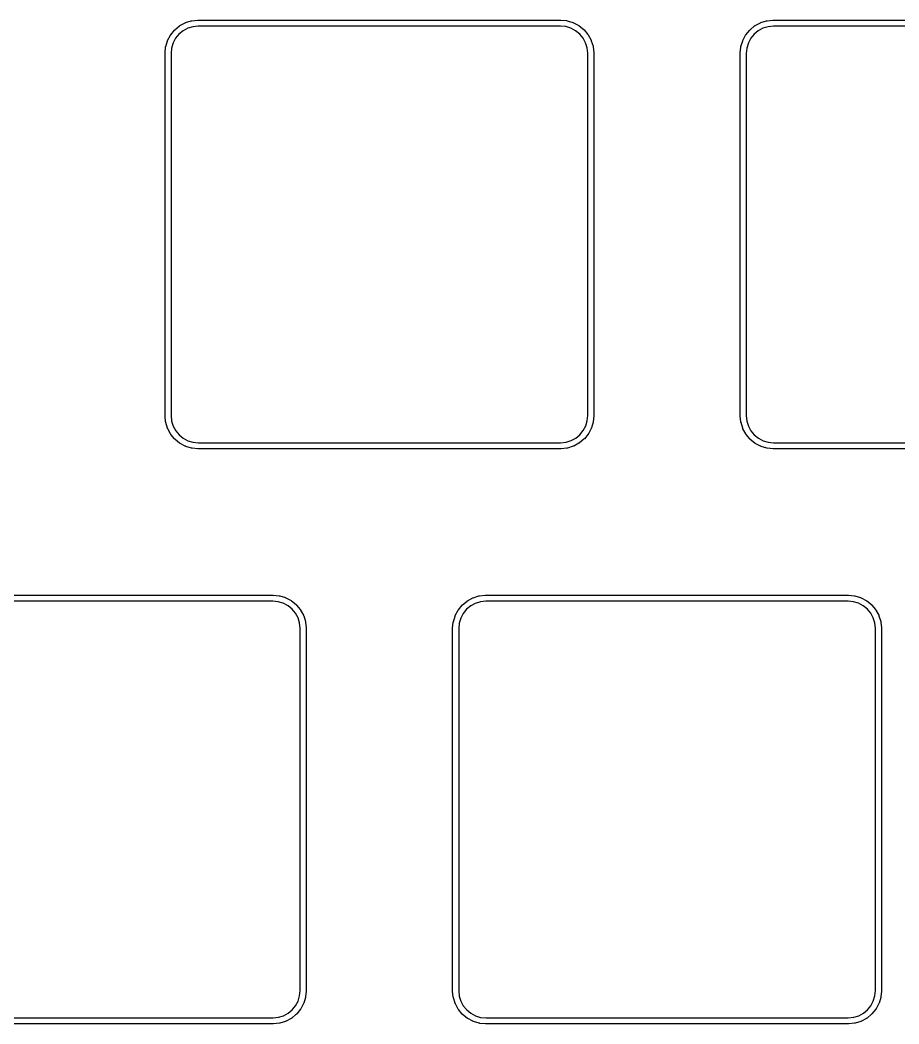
# Model space of a CAD drawing. Extents: x -16 to 302, y -161 to -39.
# Drawn here: x 174.62 to 203.72, y -99.18 to -65.93 of the extents above; entities that cross this region are included whole.
import ezdxf

# ---------------------------------------------------------------- set-up
doc = ezdxf.new("R2010")
doc.units = 0
doc.layers.add('BLACK', color=7, linetype='CONTINUOUS')

msp = doc.modelspace()

# ---------------------------------------------------------------- linework, layer by layer
at = {"layer": 'BLACK', "linetype": 'CONTINUOUS'}
for p, q in [((179.744, -66.2456), (179.895, -66.1212)), ((179.895, -66.1212), (179.896, -66.1203)), ((179.896, -66.1203), (179.904, -66.1154)), ((179.904, -66.1154), (179.911, -66.1103)), ((179.911, -66.1103), (180.083, -66.0175)), ((180.083, -66.0175), (180.084, -66.0168)), ((180.084, -66.0168), (180.092, -66.0134)), ((180.092, -66.0134), (180.101, -66.0099)), ((180.101, -66.0099), (180.287, -65.9522)), ((180.337, -66.1462), (180.169, -66.1981)), ((180.287, -65.9522), (180.288, -65.9518)), ((180.288, -65.9518), (180.297, -65.9501)), ((180.297, -65.9501), (180.306, -65.9483)), ((180.306, -65.9483), (180.5, -65.9279)), ((180.516, -66.1273), (180.337, -66.1462)), ((180.5, -65.9279), (180.502, -65.9277)), ((180.502, -65.9277), (180.506, -65.9278)), ((180.506, -65.9278), (180.51, -65.9273)), ((180.51, -65.9273), (180.513, -65.9273)), ((180.513, -65.9273), (180.513, -65.9273)), ((180.513, -65.9273), (192.523, -65.9273)), ((180.518, -66.1273), (180.516, -66.1273)), ((192.513, -66.1273), (180.518, -66.1273)), ((192.693, -66.1449), (192.513, -66.1273)), ((192.523, -65.9273), (192.528, -65.9278)), ((192.528, -65.9278), (192.528, -65.9278)), ((192.528, -65.9278), (192.722, -65.9468)), ((192.861, -66.1957), (192.693, -66.1449)), ((192.722, -65.9468), (192.722, -65.9468)), ((192.722, -65.9468), (192.723, -65.947)), ((192.723, -65.947), (192.732, -65.9488)), ((192.732, -65.9488), (192.741, -65.9506)), ((192.741, -65.9506), (192.928, -66.007)), ((192.928, -66.007), (192.928, -66.007)), ((192.928, -66.007), (192.929, -66.0074)), ((192.929, -66.0074), (192.937, -66.011)), ((192.937, -66.011), (192.946, -66.0145)), ((192.946, -66.0145), (193.118, -66.1061)), ((193.118, -66.1061), (193.118, -66.1061)), ((193.118, -66.1061), (193.118, -66.1061)), ((193.118, -66.1061), (193.119, -66.1067)), ((193.119, -66.1067), (193.127, -66.1119)), ((193.127, -66.1119), (193.134, -66.1169)), ((193.134, -66.1169), (193.286, -66.2402)), ((198.794, -66.2456), (198.945, -66.1212)), ((198.945, -66.1212), (198.946, -66.1203)), ((198.946, -66.1203), (198.954, -66.1154)), ((198.954, -66.1154), (198.961, -66.1103)), ((198.961, -66.1103), (199.133, -66.0175)), ((199.133, -66.0175), (199.134, -66.0168)), ((199.134, -66.0168), (199.142, -66.0134)), ((199.142, -66.0134), (199.151, -66.0099)), ((199.151, -66.0099), (199.337, -65.9522)), ((199.387, -66.1462), (199.219, -66.1981)), ((199.337, -65.9522), (199.338, -65.9518)), ((199.338, -65.9518), (199.347, -65.9501)), ((199.347, -65.9501), (199.356, -65.9483)), ((199.356, -65.9483), (199.55, -65.9279)), ((199.566, -66.1273), (199.387, -66.1462)), ((199.55, -65.9279), (199.552, -65.9277)), ((199.552, -65.9277), (199.556, -65.9278)), ((199.556, -65.9278), (199.56, -65.9273)), ((199.56, -65.9273), (199.563, -65.9273)), ((199.563, -65.9273), (199.563, -65.9273)), ((199.563, -65.9273), (211.573, -65.9273)), ((199.568, -66.1273), (199.566, -66.1273)), ((211.563, -66.1273), (199.568, -66.1273)), ((179.505, -66.5993), (179.597, -66.427)), ((179.597, -66.4257), (179.602, -66.4183)), ((179.597, -66.427), (179.597, -66.4257)), ((179.597, -66.427), (179.597, -66.427)), ((179.597, -66.427), (179.597, -66.427)), ((179.602, -66.4183), (179.607, -66.4107)), ((179.607, -66.4107), (179.731, -66.2595)), ((179.731, -66.2595), (179.732, -66.2584)), ((179.731, -66.2595), (179.731, -66.2595)), ((179.731, -66.2595), (179.731, -66.2595)), ((179.732, -66.2584), (179.738, -66.2521)), ((179.738, -66.2521), (179.744, -66.2456)), ((179.88, -66.3935), (179.769, -66.5295)), ((180.015, -66.2816), (179.88, -66.3935)), ((180.169, -66.1981), (180.015, -66.2816)), ((193.016, -66.2781), (192.861, -66.1957)), ((193.152, -66.389), (193.016, -66.2781)), ((193.264, -66.5243), (193.152, -66.389)), ((193.286, -66.2402), (193.286, -66.2402)), ((193.286, -66.2402), (193.286, -66.2402)), ((193.286, -66.2402), (193.287, -66.2411)), ((193.287, -66.2411), (193.293, -66.2476)), ((193.293, -66.2476), (193.299, -66.254)), ((193.299, -66.254), (193.424, -66.4044)), ((193.424, -66.4044), (193.425, -66.4054)), ((193.425, -66.4054), (193.43, -66.413)), ((193.43, -66.413), (193.435, -66.4205)), ((193.435, -66.4205), (193.528, -66.5922)), ((198.555, -66.5993), (198.647, -66.427)), ((198.647, -66.4257), (198.652, -66.4183)), ((198.647, -66.427), (198.647, -66.4257)), ((198.647, -66.427), (198.647, -66.427)), ((198.647, -66.427), (198.647, -66.427)), ((198.652, -66.4183), (198.657, -66.4107)), ((198.657, -66.4107), (198.781, -66.2595)), ((198.781, -66.2595), (198.782, -66.2584)), ((198.781, -66.2595), (198.781, -66.2595)), ((198.781, -66.2595), (198.781, -66.2595)), ((198.782, -66.2584), (198.788, -66.2521)), ((198.788, -66.2521), (198.794, -66.2456)), ((198.93, -66.3935), (198.819, -66.5295)), ((199.065, -66.2816), (198.93, -66.3935)), ((199.219, -66.1981), (199.065, -66.2816)), ((179.418, -67.0175), (179.437, -66.8233)), ((179.437, -66.8219), (179.439, -66.8131)), ((179.437, -66.8233), (179.437, -66.8219)), ((179.439, -66.8131), (179.441, -66.8042)), ((179.441, -66.8042), (179.498, -66.6173)), ((179.498, -66.616), (179.501, -66.6077)), ((179.498, -66.6173), (179.498, -66.616)), ((179.501, -66.6077), (179.505, -66.5993)), ((179.686, -66.6845), (179.635, -66.8526)), ((179.769, -66.5295), (179.686, -66.6845)), ((193.347, -66.6787), (193.264, -66.5243)), ((193.399, -66.8464), (193.347, -66.6787)), ((193.528, -66.5922), (193.528, -66.5935)), ((193.528, -66.5935), (193.532, -66.6018)), ((193.532, -66.6018), (193.535, -66.6102)), ((193.535, -66.6102), (193.593, -66.7967)), ((193.593, -66.7967), (193.593, -66.798)), ((193.593, -66.798), (193.595, -66.8069)), ((193.595, -66.8069), (193.597, -66.8158)), ((193.597, -66.8158), (193.617, -67.0099)), ((198.468, -67.0175), (198.487, -66.8233)), ((198.487, -66.8219), (198.489, -66.8131)), ((198.487, -66.8233), (198.487, -66.8219)), ((198.489, -66.8131), (198.491, -66.8042)), ((198.491, -66.8042), (198.548, -66.6173)), ((198.548, -66.616), (198.551, -66.6077)), ((198.548, -66.6173), (198.548, -66.616)), ((198.551, -66.6077), (198.555, -66.5993)), ((198.736, -66.6845), (198.685, -66.8526)), ((198.819, -66.5295), (198.736, -66.6845)), ((179.418, -67.0176), (179.418, -67.0175)), ((179.418, -67.0224), (179.418, -67.0176)), ((179.418, -79.0322), (179.418, -67.0224)), ((179.635, -66.8526), (179.618, -67.0322)), ((179.618, -67.0322), (179.618, -79.0272)), ((193.418, -67.0257), (193.399, -66.8464)), ((193.418, -67.0274), (193.418, -67.0257)), ((193.418, -79.0224), (193.418, -67.0274)), ((193.617, -67.0099), (193.617, -67.0113)), ((193.617, -67.0113), (193.617, -67.0156)), ((193.617, -67.0156), (193.618, -67.02)), ((193.618, -67.02), (193.618, -67.0222)), ((193.618, -67.0222), (193.618, -67.0224)), ((193.618, -67.0224), (193.618, -79.0322)), ((198.468, -67.0176), (198.468, -67.0175)), ((198.468, -67.0224), (198.468, -67.0176)), ((198.468, -79.0322), (198.468, -67.0224)), ((198.685, -66.8526), (198.668, -67.0322)), ((198.668, -67.0322), (198.668, -79.0272)), ((179.418, -79.0324), (179.418, -79.0322)), ((179.418, -79.0346), (179.418, -79.0324)), ((179.418, -79.039), (179.418, -79.0346)), ((179.418, -79.0433), (179.418, -79.039)), ((179.418, -79.0447), (179.418, -79.0433)), ((179.439, -79.2388), (179.418, -79.0447)), ((179.618, -79.0272), (179.618, -79.0289)), ((179.618, -79.0289), (179.637, -79.2082)), ((193.4, -79.202), (193.418, -79.0224)), ((193.617, -79.0371), (193.598, -79.2313)), ((193.618, -79.0322), (193.617, -79.037)), ((193.617, -79.037), (193.617, -79.0371)), ((198.468, -79.0324), (198.468, -79.0322)), ((198.468, -79.0346), (198.468, -79.0324)), ((198.468, -79.039), (198.468, -79.0346)), ((198.468, -79.0433), (198.468, -79.039)), ((198.468, -79.0447), (198.468, -79.0433)), ((198.489, -79.2388), (198.468, -79.0447)), ((198.668, -79.0272), (198.668, -79.0289)), ((198.668, -79.0289), (198.687, -79.2082)), ((179.441, -79.2477), (179.439, -79.2388)), ((179.442, -79.2566), (179.441, -79.2477)), ((179.443, -79.2579), (179.442, -79.2566)), ((179.5, -79.4444), (179.443, -79.2579)), ((179.504, -79.4528), (179.5, -79.4444)), ((179.507, -79.4611), (179.504, -79.4528)), ((179.508, -79.4624), (179.507, -79.4611)), ((179.601, -79.6341), (179.508, -79.4624)), ((179.508, -79.4624), (179.508, -79.4624)), ((179.508, -79.4624), (179.508, -79.4624)), ((179.637, -79.2082), (179.689, -79.3759)), ((179.689, -79.3759), (179.772, -79.5303)), ((193.267, -79.5251), (193.349, -79.3701)), ((193.349, -79.3701), (193.4, -79.202)), ((193.531, -79.4553), (193.439, -79.6276)), ((193.534, -79.4469), (193.531, -79.4553)), ((193.538, -79.4386), (193.534, -79.4469)), ((193.594, -79.2504), (193.538, -79.4373)), ((193.538, -79.4373), (193.538, -79.4386)), ((193.596, -79.2415), (193.594, -79.2504)), ((193.598, -79.2327), (193.596, -79.2415)), ((193.598, -79.2313), (193.598, -79.2327)), ((198.491, -79.2477), (198.489, -79.2388)), ((198.492, -79.2566), (198.491, -79.2477)), ((198.493, -79.2579), (198.492, -79.2566)), ((198.55, -79.4444), (198.493, -79.2579)), ((198.554, -79.4528), (198.55, -79.4444)), ((198.557, -79.4611), (198.554, -79.4528)), ((198.558, -79.4624), (198.557, -79.4611)), ((198.651, -79.6341), (198.558, -79.4624)), ((198.558, -79.4624), (198.558, -79.4624)), ((198.558, -79.4624), (198.558, -79.4624)), ((198.687, -79.2082), (198.739, -79.3759)), ((198.739, -79.3759), (198.822, -79.5303)), ((179.606, -79.6416), (179.601, -79.6341)), ((179.611, -79.6492), (179.606, -79.6416)), ((179.612, -79.6502), (179.611, -79.6492)), ((179.736, -79.8006), (179.612, -79.6502)), ((179.772, -79.5303), (179.884, -79.6656)), ((179.884, -79.6656), (180.02, -79.7765)), ((180.02, -79.7765), (180.175, -79.8589)), ((192.866, -79.8565), (193.021, -79.773)), ((193.021, -79.773), (193.156, -79.6611)), ((193.156, -79.6611), (193.267, -79.5251)), ((193.304, -79.7962), (193.298, -79.8025)), ((193.305, -79.7951), (193.304, -79.7962)), ((193.428, -79.6439), (193.305, -79.7951)), ((193.305, -79.7951), (193.305, -79.7951)), ((193.305, -79.7951), (193.305, -79.7951)), ((193.433, -79.6364), (193.428, -79.6439)), ((193.438, -79.6289), (193.433, -79.6364)), ((193.439, -79.6276), (193.438, -79.6289)), ((193.439, -79.6276), (193.439, -79.6276)), ((193.439, -79.6276), (193.439, -79.6276)), ((198.656, -79.6416), (198.651, -79.6341)), ((198.661, -79.6492), (198.656, -79.6416)), ((198.662, -79.6502), (198.661, -79.6492)), ((198.786, -79.8006), (198.662, -79.6502)), ((198.822, -79.5303), (198.934, -79.6656)), ((198.934, -79.6656), (199.07, -79.7765)), ((199.07, -79.7765), (199.225, -79.8589)), ((179.743, -79.807), (179.736, -79.8006)), ((179.749, -79.8135), (179.743, -79.807)), ((179.75, -79.8144), (179.749, -79.8135)), ((179.901, -79.9377), (179.75, -79.8144)), ((179.75, -79.8144), (179.75, -79.8144)), ((179.75, -79.8144), (179.75, -79.8144)), ((179.909, -79.9427), (179.901, -79.9377)), ((179.916, -79.9479), (179.909, -79.9427)), ((179.917, -79.9485), (179.916, -79.9479)), ((180.09, -80.0401), (179.917, -79.9485)), ((179.917, -79.9485), (179.917, -79.9485)), ((179.917, -79.9485), (179.917, -79.9485)), ((180.098, -80.0436), (180.09, -80.0401)), ((180.106, -80.0472), (180.098, -80.0436)), ((180.108, -80.0476), (180.106, -80.0472)), ((180.295, -80.104), (180.108, -80.0476)), ((180.175, -79.8589), (180.343, -79.9097)), ((180.304, -80.1058), (180.295, -80.104)), ((180.312, -80.1076), (180.304, -80.1058)), ((180.314, -80.1078), (180.312, -80.1076)), ((180.508, -80.1268), (180.314, -80.1078)), ((180.314, -80.1078), (180.314, -80.1078)), ((180.343, -79.9097), (180.523, -79.9273)), ((180.513, -80.1273), (180.508, -80.1268)), ((180.508, -80.1268), (180.508, -80.1268)), ((192.523, -80.1273), (180.513, -80.1273)), ((180.523, -79.9273), (192.518, -79.9273)), ((192.518, -79.9273), (192.519, -79.9273)), ((192.519, -79.9273), (192.699, -79.9084)), ((192.525, -80.1273), (192.523, -80.1273)), ((192.523, -80.1273), (192.523, -80.1273)), ((192.529, -80.1268), (192.525, -80.1273)), ((192.534, -80.1269), (192.529, -80.1268)), ((192.535, -80.1267), (192.534, -80.1269)), ((192.729, -80.1063), (192.535, -80.1267)), ((192.699, -79.9084), (192.866, -79.8565)), ((192.738, -80.1045), (192.729, -80.1063)), ((192.747, -80.1028), (192.738, -80.1045)), ((192.748, -80.1024), (192.747, -80.1028)), ((192.935, -80.0447), (192.748, -80.1024)), ((192.943, -80.0412), (192.935, -80.0447)), ((192.952, -80.0378), (192.943, -80.0412)), ((192.953, -80.0371), (192.952, -80.0378)), ((193.125, -79.9443), (192.953, -80.0371)), ((192.953, -80.0371), (192.953, -80.0371)), ((192.953, -80.0371), (192.953, -80.0371)), ((193.132, -79.9392), (193.125, -79.9443)), ((193.14, -79.9343), (193.132, -79.9392)), ((193.141, -79.9334), (193.14, -79.9343)), ((193.291, -79.809), (193.141, -79.9334)), ((193.298, -79.8025), (193.291, -79.809)), ((198.793, -79.807), (198.786, -79.8006)), ((198.799, -79.8135), (198.793, -79.807)), ((198.8, -79.8144), (198.799, -79.8135)), ((198.951, -79.9377), (198.8, -79.8144)), ((198.8, -79.8144), (198.8, -79.8144)), ((198.8, -79.8144), (198.8, -79.8144)), ((198.959, -79.9427), (198.951, -79.9377)), ((198.966, -79.9479), (198.959, -79.9427)), ((198.967, -79.9485), (198.966, -79.9479)), ((199.14, -80.0401), (198.967, -79.9485)), ((198.967, -79.9485), (198.967, -79.9485)), ((198.967, -79.9485), (198.967, -79.9485)), ((199.148, -80.0436), (199.14, -80.0401)), ((199.156, -80.0472), (199.148, -80.0436)), ((199.158, -80.0476), (199.156, -80.0472)), ((199.345, -80.104), (199.158, -80.0476)), ((199.225, -79.8589), (199.393, -79.9097)), ((199.354, -80.1058), (199.345, -80.104)), ((199.362, -80.1076), (199.354, -80.1058)), ((199.364, -80.1078), (199.362, -80.1076)), ((199.558, -80.1268), (199.364, -80.1078)), ((199.364, -80.1078), (199.364, -80.1078)), ((199.393, -79.9097), (199.573, -79.9273)), ((199.563, -80.1273), (199.558, -80.1268)), ((199.558, -80.1268), (199.558, -80.1268)), ((211.573, -80.1273), (199.563, -80.1273)), ((199.573, -79.9273), (211.568, -79.9273)), ((170.988, -84.9773), (182.998, -84.9773)), ((182.998, -84.9773), (183.003, -84.9778)), ((183.003, -84.9778), (183.003, -84.9778)), ((183.003, -84.9778), (183.197, -84.9968)), ((183.197, -84.9968), (183.197, -84.9968)), ((183.197, -84.9968), (183.198, -84.997)), ((183.198, -84.997), (183.207, -84.9988)), ((183.207, -84.9988), (183.216, -85.0006)), ((183.216, -85.0006), (183.403, -85.057)), ((183.403, -85.057), (183.403, -85.057)), ((183.403, -85.057), (183.404, -85.0574)), ((183.404, -85.0574), (183.412, -85.061)), ((183.412, -85.061), (183.421, -85.0645)), ((183.421, -85.0645), (183.593, -85.1561)), ((189.436, -85.1603), (189.608, -85.0675)), ((189.608, -85.0675), (189.609, -85.0668)), ((189.609, -85.0668), (189.617, -85.0634)), ((189.617, -85.0634), (189.626, -85.0599)), ((189.626, -85.0599), (189.812, -85.0022)), ((189.812, -85.0022), (189.813, -85.0018)), ((189.813, -85.0018), (189.822, -85.0001)), ((189.822, -85.0001), (189.831, -84.9983)), ((189.831, -84.9983), (190.025, -84.9779)), ((190.025, -84.9779), (190.027, -84.9777)), ((190.027, -84.9777), (190.031, -84.9778)), ((190.031, -84.9778), (190.035, -84.9773)), ((190.035, -84.9773), (190.038, -84.9773)), ((190.038, -84.9773), (190.038, -84.9773)), ((190.038, -84.9773), (202.048, -84.9773)), ((202.048, -84.9773), (202.053, -84.9778)), ((202.053, -84.9778), (202.053, -84.9778)), ((202.053, -84.9778), (202.247, -84.9968)), ((202.247, -84.9968), (202.247, -84.9968)), ((202.247, -84.9968), (202.248, -84.997)), ((202.248, -84.997), (202.257, -84.9988)), ((202.257, -84.9988), (202.266, -85.0006)), ((202.266, -85.0006), (202.453, -85.057)), ((202.453, -85.057), (202.453, -85.057)), ((202.453, -85.057), (202.454, -85.0574)), ((202.454, -85.0574), (202.462, -85.061)), ((202.462, -85.061), (202.471, -85.0645)), ((202.471, -85.0645), (202.643, -85.1561)), ((182.988, -85.1773), (170.993, -85.1773)), ((183.168, -85.1949), (182.988, -85.1773)), ((183.336, -85.2457), (183.168, -85.1949)), ((183.491, -85.3281), (183.336, -85.2457)), ((183.627, -85.439), (183.491, -85.3281)), ((183.593, -85.1561), (183.593, -85.1561)), ((183.593, -85.1561), (183.593, -85.1561)), ((183.593, -85.1561), (183.594, -85.1567)), ((183.594, -85.1567), (183.602, -85.1619)), ((183.602, -85.1619), (183.609, -85.1669)), ((183.609, -85.1669), (183.761, -85.2902)), ((183.739, -85.5743), (183.627, -85.439)), ((183.761, -85.2902), (183.761, -85.2902)), ((183.761, -85.2902), (183.761, -85.2902)), ((183.761, -85.2902), (183.762, -85.2911)), ((183.762, -85.2911), (183.768, -85.2976)), ((183.768, -85.2976), (183.774, -85.304)), ((183.774, -85.304), (183.899, -85.4544)), ((189.132, -85.4607), (189.256, -85.3095)), ((189.256, -85.3095), (189.257, -85.3084)), ((189.256, -85.3095), (189.256, -85.3095)), ((189.256, -85.3095), (189.256, -85.3095)), ((189.257, -85.3084), (189.263, -85.3021)), ((189.263, -85.3021), (189.269, -85.2956)), ((189.269, -85.2956), (189.42, -85.1712)), ((189.405, -85.4435), (189.294, -85.5795)), ((189.54, -85.3316), (189.405, -85.4435)), ((189.42, -85.1712), (189.421, -85.1703)), ((189.421, -85.1703), (189.429, -85.1654)), ((189.429, -85.1654), (189.436, -85.1603)), ((189.694, -85.2481), (189.54, -85.3316)), ((189.862, -85.1962), (189.694, -85.2481)), ((190.041, -85.1773), (189.862, -85.1962)), ((190.043, -85.1773), (190.041, -85.1773)), ((202.038, -85.1773), (190.043, -85.1773)), ((202.218, -85.1949), (202.038, -85.1773)), ((202.386, -85.2457), (202.218, -85.1949)), ((202.541, -85.3281), (202.386, -85.2457)), ((202.677, -85.439), (202.541, -85.3281)), ((202.643, -85.1561), (202.643, -85.1561)), ((202.643, -85.1561), (202.643, -85.1561)), ((202.643, -85.1561), (202.644, -85.1567)), ((202.644, -85.1567), (202.652, -85.1619)), ((202.652, -85.1619), (202.659, -85.1669)), ((202.659, -85.1669), (202.811, -85.2902)), ((202.789, -85.5743), (202.677, -85.439)), ((202.811, -85.2902), (202.811, -85.2902)), ((202.811, -85.2902), (202.811, -85.2902)), ((202.811, -85.2902), (202.812, -85.2911)), ((202.812, -85.2911), (202.818, -85.2976)), ((202.818, -85.2976), (202.824, -85.304)), ((202.824, -85.304), (202.949, -85.4544)), ((183.822, -85.7287), (183.739, -85.5743)), ((183.874, -85.8964), (183.822, -85.7287)), ((183.899, -85.4544), (183.9, -85.4554)), ((183.9, -85.4554), (183.905, -85.463)), ((183.905, -85.463), (183.91, -85.4705)), ((183.91, -85.4705), (184.003, -85.6422)), ((184.003, -85.6422), (184.003, -85.6435)), ((184.003, -85.6435), (184.007, -85.6518)), ((184.007, -85.6518), (184.01, -85.6602)), ((184.01, -85.6602), (184.068, -85.8467)), ((188.966, -85.8542), (189.023, -85.6673)), ((189.023, -85.666), (189.026, -85.6577)), ((189.023, -85.6673), (189.023, -85.666)), ((189.026, -85.6577), (189.03, -85.6493)), ((189.03, -85.6493), (189.122, -85.477)), ((189.122, -85.4757), (189.127, -85.4683)), ((189.122, -85.477), (189.122, -85.4757)), ((189.122, -85.477), (189.122, -85.477)), ((189.122, -85.477), (189.122, -85.477)), ((189.127, -85.4683), (189.132, -85.4607)), ((189.211, -85.7345), (189.16, -85.9026)), ((189.294, -85.5795), (189.211, -85.7345)), ((202.872, -85.7287), (202.789, -85.5743)), ((202.924, -85.8964), (202.872, -85.7287)), ((202.949, -85.4544), (202.95, -85.4554)), ((202.95, -85.4554), (202.955, -85.463)), ((202.955, -85.463), (202.96, -85.4705)), ((202.96, -85.4705), (203.053, -85.6422)), ((203.053, -85.6422), (203.053, -85.6435)), ((203.053, -85.6435), (203.057, -85.6518)), ((203.057, -85.6518), (203.06, -85.6602)), ((203.06, -85.6602), (203.118, -85.8467)), ((183.893, -86.0757), (183.874, -85.8964)), ((183.893, -86.0774), (183.893, -86.0757)), ((183.893, -98.0724), (183.893, -86.0774)), ((184.068, -85.8467), (184.068, -85.848)), ((184.068, -85.848), (184.07, -85.8569)), ((184.07, -85.8569), (184.072, -85.8658)), ((184.072, -85.8658), (184.092, -86.0599)), ((184.092, -86.0599), (184.092, -86.0613)), ((184.092, -86.0613), (184.092, -86.0656)), ((184.092, -86.0656), (184.093, -86.07)), ((184.093, -86.07), (184.093, -86.0722)), ((184.093, -86.0722), (184.093, -86.0724)), ((184.093, -86.0724), (184.093, -98.0822)), ((188.943, -86.0675), (188.962, -85.8733)), ((188.943, -86.0676), (188.943, -86.0675)), ((188.943, -86.0724), (188.943, -86.0676)), ((188.943, -98.0822), (188.943, -86.0724)), ((188.962, -85.8719), (188.964, -85.8631)), ((188.962, -85.8733), (188.962, -85.8719)), ((188.964, -85.8631), (188.966, -85.8542)), ((189.16, -85.9026), (189.143, -86.0822)), ((189.143, -86.0822), (189.143, -98.0772)), ((202.943, -86.0757), (202.924, -85.8964)), ((202.943, -86.0774), (202.943, -86.0757)), ((202.943, -98.0724), (202.943, -86.0774)), ((203.118, -85.8467), (203.118, -85.848)), ((203.118, -85.848), (203.12, -85.8569)), ((203.12, -85.8569), (203.122, -85.8658)), ((203.122, -85.8658), (203.142, -86.0599)), ((203.142, -86.0599), (203.142, -86.0613)), ((203.142, -86.0613), (203.142, -86.0656)), ((203.142, -86.0656), (203.143, -86.07)), ((203.143, -86.07), (203.143, -86.0722)), ((203.143, -86.0722), (203.143, -86.0724)), ((203.143, -86.0724), (203.143, -98.0822)), ((183.875, -98.252), (183.893, -98.0724)), ((184.092, -98.0871), (184.073, -98.2813)), ((184.093, -98.0822), (184.092, -98.087)), ((184.092, -98.087), (184.092, -98.0871)), ((188.943, -98.0824), (188.943, -98.0822)), ((188.943, -98.0846), (188.943, -98.0824)), ((188.943, -98.089), (188.943, -98.0846)), ((189.143, -98.0772), (189.143, -98.0789)), ((189.143, -98.0789), (189.162, -98.2582)), ((202.925, -98.252), (202.943, -98.0724)), ((203.142, -98.0871), (203.123, -98.2813)), ((203.143, -98.0822), (203.142, -98.087)), ((203.142, -98.087), (203.142, -98.0871)), ((183.824, -98.4201), (183.875, -98.252)), ((184.069, -98.3004), (184.013, -98.4873)), ((184.071, -98.2915), (184.069, -98.3004)), ((184.073, -98.2827), (184.071, -98.2915)), ((184.073, -98.2813), (184.073, -98.2827)), ((188.943, -98.0933), (188.943, -98.089)), ((188.943, -98.0947), (188.943, -98.0933)), ((188.964, -98.2888), (188.943, -98.0947)), ((188.966, -98.2977), (188.964, -98.2888)), ((188.967, -98.3066), (188.966, -98.2977)), ((188.968, -98.3079), (188.967, -98.3066)), ((189.025, -98.4944), (188.968, -98.3079)), ((189.162, -98.2582), (189.214, -98.4259)), ((202.874, -98.4201), (202.925, -98.252)), ((203.119, -98.3004), (203.063, -98.4873)), ((203.121, -98.2915), (203.119, -98.3004)), ((203.123, -98.2827), (203.121, -98.2915)), ((203.123, -98.2813), (203.123, -98.2827)), ((183.496, -98.823), (183.631, -98.7111)), ((183.631, -98.7111), (183.742, -98.5751)), ((183.742, -98.5751), (183.824, -98.4201)), ((183.903, -98.6939), (183.78, -98.8451)), ((183.908, -98.6864), (183.903, -98.6939)), ((183.913, -98.6789), (183.908, -98.6864)), ((183.914, -98.6776), (183.913, -98.6789)), ((184.006, -98.5053), (183.914, -98.6776)), ((183.914, -98.6776), (183.914, -98.6776)), ((183.914, -98.6776), (183.914, -98.6776)), ((184.009, -98.4969), (184.006, -98.5053)), ((184.013, -98.4886), (184.009, -98.4969)), ((184.013, -98.4873), (184.013, -98.4886)), ((189.029, -98.5028), (189.025, -98.4944)), ((189.032, -98.5111), (189.029, -98.5028)), ((189.033, -98.5124), (189.032, -98.5111)), ((189.126, -98.6841), (189.033, -98.5124)), ((189.033, -98.5124), (189.033, -98.5124)), ((189.033, -98.5124), (189.033, -98.5124)), ((189.131, -98.6916), (189.126, -98.6841)), ((189.136, -98.6992), (189.131, -98.6916)), ((189.137, -98.7002), (189.136, -98.6992)), ((189.261, -98.8506), (189.137, -98.7002)), ((189.214, -98.4259), (189.297, -98.5803)), ((189.297, -98.5803), (189.409, -98.7156)), ((189.409, -98.7156), (189.545, -98.8265)), ((202.546, -98.823), (202.681, -98.7111)), ((202.681, -98.7111), (202.792, -98.5751)), ((202.792, -98.5751), (202.874, -98.4201)), ((202.953, -98.6939), (202.83, -98.8451)), ((202.958, -98.6864), (202.953, -98.6939)), ((202.963, -98.6789), (202.958, -98.6864)), ((202.964, -98.6776), (202.963, -98.6789)), ((203.056, -98.5053), (202.964, -98.6776)), ((202.964, -98.6776), (202.964, -98.6776)), ((202.964, -98.6776), (202.964, -98.6776)), ((203.059, -98.4969), (203.056, -98.5053)), ((203.063, -98.4886), (203.059, -98.4969)), ((203.063, -98.4873), (203.063, -98.4886)), ((170.998, -98.9773), (182.993, -98.9773)), ((182.993, -98.9773), (182.994, -98.9773)), ((182.994, -98.9773), (183.174, -98.9584)), ((183.174, -98.9584), (183.341, -98.9065)), ((183.341, -98.9065), (183.496, -98.823)), ((183.6, -98.9943), (183.428, -99.0871)), ((183.607, -98.9892), (183.6, -98.9943)), ((183.615, -98.9843), (183.607, -98.9892)), ((183.616, -98.9834), (183.615, -98.9843)), ((183.766, -98.859), (183.616, -98.9834)), ((183.773, -98.8525), (183.766, -98.859)), ((183.779, -98.8462), (183.773, -98.8525)), ((183.78, -98.8451), (183.779, -98.8462)), ((183.78, -98.8451), (183.78, -98.8451)), ((183.78, -98.8451), (183.78, -98.8451)), ((189.268, -98.857), (189.261, -98.8506)), ((189.274, -98.8635), (189.268, -98.857)), ((189.275, -98.8644), (189.274, -98.8635)), ((189.426, -98.9877), (189.275, -98.8644)), ((189.275, -98.8644), (189.275, -98.8644)), ((189.275, -98.8644), (189.275, -98.8644)), ((189.434, -98.9927), (189.426, -98.9877)), ((189.441, -98.9979), (189.434, -98.9927)), ((189.442, -98.9985), (189.441, -98.9979)), ((189.615, -99.0901), (189.442, -98.9985)), ((189.442, -98.9985), (189.442, -98.9985)), ((189.442, -98.9985), (189.442, -98.9985)), ((189.545, -98.8265), (189.7, -98.9089)), ((189.7, -98.9089), (189.868, -98.9597)), ((189.868, -98.9597), (190.048, -98.9773)), ((190.048, -98.9773), (202.043, -98.9773)), ((202.043, -98.9773), (202.044, -98.9773)), ((202.044, -98.9773), (202.224, -98.9584)), ((202.224, -98.9584), (202.391, -98.9065)), ((202.391, -98.9065), (202.546, -98.823)), ((202.65, -98.9943), (202.478, -99.0871)), ((202.657, -98.9892), (202.65, -98.9943)), ((202.665, -98.9843), (202.657, -98.9892)), ((202.666, -98.9834), (202.665, -98.9843)), ((202.816, -98.859), (202.666, -98.9834)), ((202.823, -98.8525), (202.816, -98.859)), ((202.829, -98.8462), (202.823, -98.8525)), ((202.83, -98.8451), (202.829, -98.8462)), ((202.83, -98.8451), (202.83, -98.8451)), ((202.83, -98.8451), (202.83, -98.8451)), ((182.998, -99.1773), (170.988, -99.1773)), ((183, -99.1773), (182.998, -99.1773)), ((182.998, -99.1773), (182.998, -99.1773)), ((183.004, -99.1768), (183, -99.1773)), ((183.009, -99.1769), (183.004, -99.1768)), ((183.01, -99.1767), (183.009, -99.1769)), ((183.204, -99.1563), (183.01, -99.1767)), ((183.213, -99.1545), (183.204, -99.1563)), ((183.222, -99.1528), (183.213, -99.1545)), ((183.223, -99.1524), (183.222, -99.1528)), ((183.41, -99.0947), (183.223, -99.1524)), ((183.418, -99.0912), (183.41, -99.0947)), ((183.427, -99.0878), (183.418, -99.0912)), ((183.428, -99.0871), (183.427, -99.0878)), ((183.428, -99.0871), (183.428, -99.0871)), ((183.428, -99.0871), (183.428, -99.0871)), ((189.623, -99.0936), (189.615, -99.0901)), ((189.631, -99.0972), (189.623, -99.0936)), ((189.633, -99.0976), (189.631, -99.0972)), ((189.82, -99.154), (189.633, -99.0976)), ((189.829, -99.1557), (189.82, -99.154)), ((189.837, -99.1576), (189.829, -99.1557)), ((189.839, -99.1578), (189.837, -99.1576)), ((190.033, -99.1768), (189.839, -99.1578)), ((189.839, -99.1578), (189.839, -99.1578)), ((190.038, -99.1773), (190.033, -99.1768)), ((190.033, -99.1768), (190.033, -99.1768)), ((202.048, -99.1773), (190.038, -99.1773)), ((202.05, -99.1773), (202.048, -99.1773)), ((202.048, -99.1773), (202.048, -99.1773)), ((202.054, -99.1768), (202.05, -99.1773)), ((202.059, -99.1769), (202.054, -99.1768)), ((202.06, -99.1767), (202.059, -99.1769)), ((202.254, -99.1563), (202.06, -99.1767)), ((202.263, -99.1545), (202.254, -99.1563)), ((202.272, -99.1528), (202.263, -99.1545)), ((202.273, -99.1524), (202.272, -99.1528)), ((202.46, -99.0947), (202.273, -99.1524)), ((202.468, -99.0912), (202.46, -99.0947)), ((202.477, -99.0878), (202.468, -99.0912)), ((202.478, -99.0871), (202.477, -99.0878)), ((202.478, -99.0871), (202.478, -99.0871)), ((202.478, -99.0871), (202.478, -99.0871))]:
    msp.add_line(p, q, dxfattribs=at)

doc.saveas('drawing.dxf')
